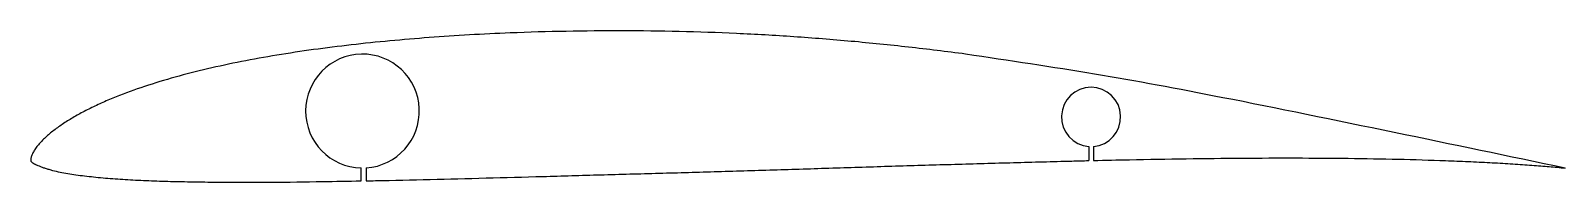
# Model space of a CAD drawing. Extents: x 8.1 to 19.9, y 0.4 to 1.5.
import ezdxf

# ---------------------------------------------------------------- set-up
doc = ezdxf.new("R2010")
doc.units = 0
doc.header["$MEASUREMENT"] = 0
doc.layers.add('VISIBLE', color=7, linetype='CONTINUOUS')

msp = doc.modelspace()

# ---------------------------------------------------------------- linework, layer by layer
at = {"layer": 'VISIBLE'}
for p, q in [((16.249, 0.631), (16.249, 0.522)), ((16.285, 0.631), (16.285, 0.523)), ((10.641, 0.366), (10.641, 0.466)), ((10.68, 0.467), (10.68, 0.367))]:
    msp.add_line(p, q, dxfattribs=at)
for centre, radius, start, end in [((10.652, 0.903), 0.438, 273.7185, 268.5598), ((16.267, 0.858), 0.228, 274.538, 265.462)]:
    msp.add_arc(centre, radius, start, end, dxfattribs=at)
for points, knots in [([(11.792, 1.504), (11.791, 1.504), (11.791, 1.504), (11.79, 1.504), (11.685, 1.5), (11.475, 1.489), (11.063, 1.462), (10.561, 1.416), (10.082, 1.35), (9.718, 1.285), (9.456, 1.229), (9.206, 1.165), (8.971, 1.094), (8.787, 1.027), (8.651, 0.97), (8.553, 0.924), (8.462, 0.877), (8.377, 0.827), (8.299, 0.775), (8.242, 0.73), (8.201, 0.693), (8.173, 0.665), (8.148, 0.636), (8.13, 0.613), (8.119, 0.595), (8.11, 0.577), (8.103, 0.56), (8.098, 0.546), (8.096, 0.536), (8.095, 0.53), (8.095, 0.528), (8.095, 0.527)], [0.3305785, 0.3305785, 0.3305785, 0.3305785, 0.3306544, 0.3306544, 0.3306544, 0.342281, 0.3539076, 0.3771608, 0.4004139, 0.4120405, 0.4236671, 0.4352936, 0.4469202, 0.4585468, 0.4643601, 0.4701734, 0.4759867, 0.4818, 0.4876132, 0.4934265, 0.4963332, 0.4992398, 0.5021465, 0.5050531, 0.5065064, 0.5079598, 0.5108664, 0.5123197, 0.513773, 0.5152264, 0.5166797, 0.5166797, 0.5166797, 0.5166797]), ([(15.3, 1.341), (15.153, 1.36), (14.86, 1.396), (14.419, 1.441), (13.976, 1.476), (13.534, 1.501), (13.093, 1.516), (12.508, 1.523), (12.076, 1.515), (11.792, 1.504)], [0.2051623, 0.2051623, 0.2051623, 0.2051623, 0.2208488, 0.2365353, 0.2522219, 0.2679084, 0.2835949, 0.2992814, 0.3305785, 0.3305785, 0.3305785, 0.3305785]), ([(19.921, 0.464), (19.486, 0.555), (18.616, 0.736), (17.291, 1.008), (16.305, 1.191), (15.635, 1.291), (15.3, 1.341)], [0, 0, 0, 0, 0.268274, 0.536553, 0.768239, 1, 1, 1, 1]), ([(8.095, 0.527), (8.095, 0.526), (8.095, 0.524), (8.095, 0.522), (8.096, 0.519), (8.096, 0.518), (8.096, 0.518), (8.096, 0.518), (8.097, 0.517), (8.098, 0.515), (8.102, 0.512), (8.105, 0.51), (8.108, 0.507), (8.111, 0.504), (8.115, 0.502), (8.12, 0.499), (8.125, 0.496), (8.133, 0.492), (8.143, 0.487), (8.159, 0.481), (8.182, 0.472), (8.207, 0.463), (8.235, 0.455), (8.273, 0.444), (8.321, 0.433), (8.38, 0.422), (8.443, 0.413), (8.51, 0.404), (8.603, 0.394), (8.726, 0.383), (8.882, 0.373), (9.045, 0.366), (9.215, 0.361), (9.391, 0.358), (9.633, 0.355), (9.947, 0.355), (10.306, 0.36), (10.541, 0.364), (10.641, 0.366)], [0.5166797, 0.5166797, 0.5166797, 0.5166797, 0.5176237, 0.5185677, 0.5195116, 0.5204556, 0.5209276, 0.5213996, 0.5223436, 0.5242316, 0.5251756, 0.5261195, 0.5270635, 0.5280075, 0.5289515, 0.5298955, 0.5317835, 0.5327274, 0.5336714, 0.5355594, 0.5374474, 0.5393353, 0.5412233, 0.5431113, 0.5468872, 0.5506632, 0.5544391, 0.558215, 0.561991, 0.5695429, 0.5770947, 0.5846466, 0.5921985, 0.5997504, 0.6073022, 0.622406, 0.6375098, 0.6485018, 0.6485018, 0.6485018, 0.6485018]), ([(10.68, 0.367), (10.704, 0.367), (10.867, 0.37), (11.172, 0.377), (11.603, 0.388), (12.041, 0.4), (12.487, 0.413), (12.937, 0.425), (13.391, 0.438), (13.847, 0.452), (14.304, 0.466), (14.761, 0.481), (15.216, 0.494), (15.67, 0.507), (16.013, 0.516), (16.206, 0.521), (16.249, 0.522)], [0.6499445, 0.6499445, 0.6499445, 0.6499445, 0.6526135, 0.6677173, 0.682821, 0.6979248, 0.7130286, 0.7281323, 0.7432361, 0.7583398, 0.7734436, 0.7885474, 0.8036511, 0.8187549, 0.8338586, 0.8382908, 0.8382908, 0.8382908, 0.8382908]), ([(16.285, 0.523), (16.378, 0.525), (16.765, 0.533), (17.29, 0.541), (17.846, 0.543), (18.25, 0.54), (18.637, 0.534), (18.942, 0.524), (19.174, 0.515), (19.34, 0.507), (19.499, 0.498), (19.648, 0.488), (19.761, 0.479), (19.845, 0.472), (19.891, 0.467), (19.916, 0.465), (19.921, 0.464)], [0.8395129, 0.8395129, 0.8395129, 0.8395129, 0.8489624, 0.8791699, 0.8942737, 0.9093774, 0.9244812, 0.939585, 0.9471368, 0.9546887, 0.9622406, 0.9697925, 0.9773444, 0.9811203, 0.9848962, 0.9860291, 0.9860291, 0.9860291, 0.9860291])]:
    msp.add_open_spline(points, degree=3, knots=knots, dxfattribs=at)

doc.saveas('drawing.dxf')
